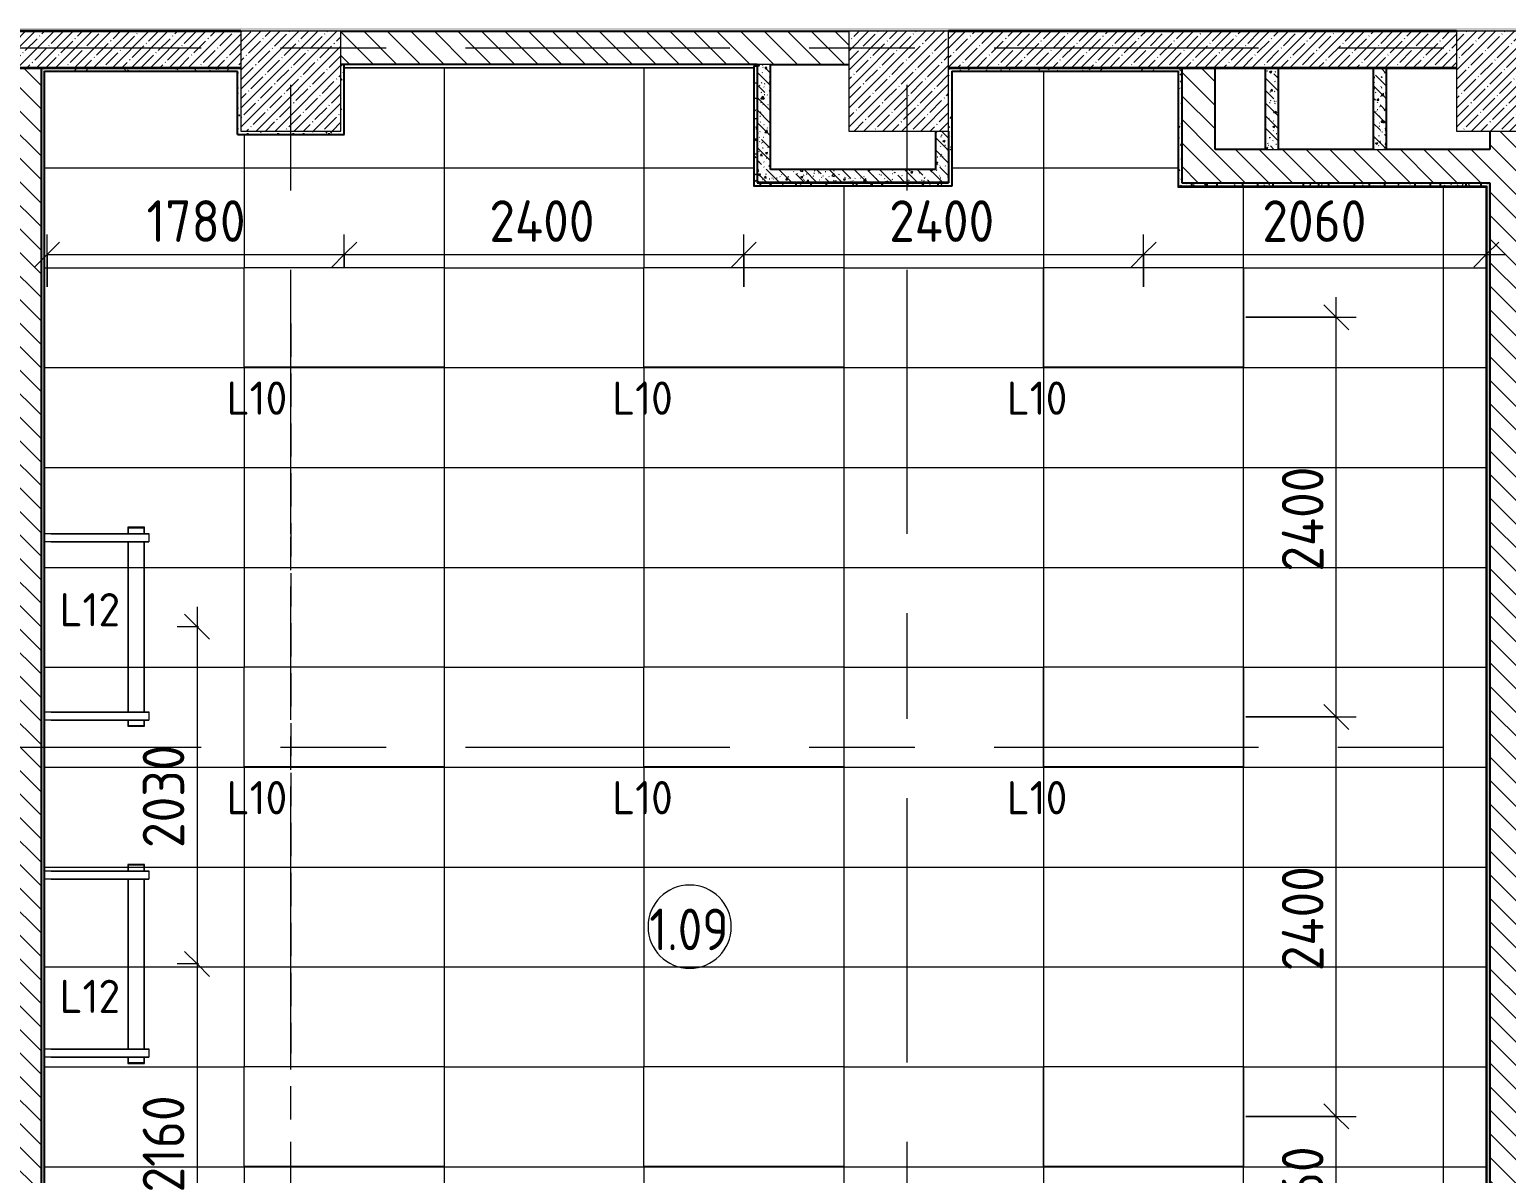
# Model space of a CAD drawing. Header units: millimetres. Extents: x -3377 to 186574, y -8553 to 29000.
# Drawn here: x 20641 to 29510, y 1039 to 7910 of the extents above; entities that cross this region are included whole.
import ezdxf

# ---------------------------------------------------------------- set-up
doc = ezdxf.new("R2010")
doc.units = ezdxf.units.MM
doc.linetypes.add('ADSK_Штрих_ш2 п1', pattern=[300, 200, -100])
doc.linetypes.add('Осевая', pattern=[3175, 635, -476.25, 1587.5, -476.25])
for name, color, linetype, lineweight in [('A-ANNO-DIMS', 7, 'Continuous', 9), ('A-ANNO-DIMS-100', 7, 'Continuous', 9), ('A-AREA-IDEN', 7, 'Continuous', 9), ('A-CLNG-PATT', 7, 'Continuous', 9), ('A-DETL-1', 7, 'ADSK_Штрих_ш2 п1', 9), ('A-WALL', 7, 'Continuous', 9), ('E-LITE-EQPM-IDEN', 7, 'Continuous', 9), ('I-WALL', 7, 'Continuous', 9), ('S-COLS', 7, 'Continuous', 9), ('Оси-2', 7, 'Осевая', 9)]:
    doc.layers.add(name, color=color, linetype=linetype, lineweight=lineweight)
for name, color, linetype, lineweight, true_color in [('A-ANNO-NOTE', 1, 'Continuous', 9, 0xff0000), ('A-CLNG-1', 7, 'Continuous', 9, 0xc0c0c0), ('A-WALL-1', 7, 'Continuous', 35, 0x3c3c3c), ('A-WALL-2', 7, 'Continuous', 25, 0x3c3c3c), ('A-WALL-FNSH-2', 7, 'Continuous', 13, 0x3c3c3c), ('E-LITE-EQPM-1', 1, 'Continuous', 9, 0xff0000)]:
    doc.layers.add(name, color=color, linetype=linetype, lineweight=lineweight, true_color=true_color)
doc.styles.add('GOST Common', font='GOST_Common.ttf', dxfattribs={"width": 0.9, "height": 250})
doc.styles.add('GOST Common_1', font='GOST_Common.ttf', dxfattribs={"height": 200})
doc.styles.add('ISOCPEUR', font='isocpeur.ttf', dxfattribs={"width": 0.9, "height": 250})
doc.dimstyles.new('ISO-2_5_0_9К_БОЛЬШОЙ', dxfattribs={"dimscale": 304.8, "dimtxt": 248.995294, "dimasz": 0.492126, "dimexe": 0.393701, "dimexo": 0.984252, "dimgap": 0, "dimtad": 1, "dimdec": 0, "dimrnd": 10, "dimzin": 0, "dimdsep": 46, "dimtxsty": 'ISOCPEUR', "dimblk1": 'OBLIQUE', "dimblk2": 'OBLIQUE', "dimsah": 1, "dimcen": 0.09, "dimdle": 0.393701, "dimazin": 0, "dimtfac": 1, "dimtdec": 4, "dimtix": 1, "dimtmove": 0, "dimatfit": 3, "dimfxl": 1, "dimtvp": 1, "dimtolj": 1, "dimtzin": 0, "dimarcsym": 2})
pattern_1 = [(135, (0, 0), (-70.71068, -70.71068), [])]
pattern_2 = [(135, (0, 0), (-75.43415, -75.43415), [106.68, -17.78, 3.556, -17.78]), (135, (0, 75.39), (-75.43415, -75.43415), []), (50, (0, 0), (127.5292, -11.15758), [13.335, -146.685]), (355, (0, 0), (-24.66966, 133.74), [10.668, -117.348]), (100.451, (10.63, -0.93), (102.85973, 122.5818), [11.333, -124.663]), (46.184, (0, 35.56), (189.75516, -29.4304), [20.002, -220.027]), (96.636, (15.81, 33.1), (166.1822, 173.1996), [17, -186.995]), (351.184, (0, 35.56), (166.1839, 173.1976), [16.002, -176.022]), (21, (17.78, 26.67), (106.13027, -71.58603), [13.335, -146.685]), (326, (17.78, 26.67), (43.2619, 128.93175), [10.668, -117.348]), (71.451, (26.62, 20.7), (149.392, 57.34505), [11.333, -124.663]), (37.5, (0, 0), (2.16223, 59.18836), [3.353, -112.573, 3.353, -115.773, -117.793]), (37.5, (0, 0), (2.16223, 59.18836), [-235.052, 3.353, -114.44]), (7.5, (0, 0), (46.77386, 70.12615), [3.353, -64.567, 3.353, -109.906, -44.894]), (7.5, (0, 0), (46.77386, 70.12615), [-181.178, 3.353, -41.542]), (327.5, (-39.65, 0), (94.91367, -4.01009), [3.353, -41.097, 3.353, -135.331, -184.023]), (327.5, (-39.65, 0), (94.91367, -4.01009), [-183.134, 3.353, -180.67]), (317.5, (-57.43, 0), (103.69057, 17.79882), [3.353, -54.432, 3.353, -88.748, -130.683]), (317.5, (-57.43, 0), (103.69057, 17.79882), [-149.885, 3.353, -127.33])]
pattern_3 = [(45, (0, 0), (-57.02463, 57.02463), []), (45, (57.025, 0), (-57.02463, 57.02463), [100.806, -20.161, 3.353, -16.808])]
pattern_4 = [(0, (0, 0), (121.92, 30.48), [10.058, -81.382, 10.058, -81.382, -487.68]), (0, (0, 0), (121.92, 30.48), [-182.88, 10.058, -172.822, 10.058, -81.382, -213.36]), (0, (0, 0), (121.92, 30.48), [-457.2, 10.058, -50.902, 10.058, -142.342]), (120, (45.72, 15.24), (-87.356454, 90.345817), [10.058, -81.382, 10.058, -81.382, -487.68]), (120, (45.72, 15.24), (-87.356454, 90.345817), [-182.88, 10.058, -172.822, 10.058, -81.382, -213.36]), (120, (45.72, 15.24), (-87.356454, 90.345817), [-457.2, 10.058, -50.902, 10.058, -142.342]), (240, (60.96, 76.2), (-34.563546, -120.825817), [10.058, -81.382, 10.058, -81.382, -487.68]), (240, (60.96, 76.2), (-34.563546, -120.825817), [-182.88, 10.058, -172.822, 10.058, -81.382, -213.36]), (240, (60.96, 76.2), (-34.563546, -120.825817), [-457.2, 10.058, -50.902, 10.058, -142.342])]

# ---------------------------------------------------------------- blocks, each defined once
blk = doc.blocks.new('BSC_Колонна _Прямоугольная - 600х600-23286269-План расстановки осветительного оборудования 1 этажа в осях 1-12')
at = {"layer": 'S-COLS'}
h = blk.add_hatch(dxfattribs=at)
h.set_pattern_fill('FP_2', color=256, style=0, pattern_type=2)
h.set_pattern_definition([(45, (-29509.74, -7600), (-57.02463, 57.02463), []), (45, (-29452.72, -7600), (-57.02463, 57.02463), [100.806, -20.161, 3.353, -16.808])])
h.paths.add_polyline_path([(101.8, -300), (300, -300), (300, 300), (-300, 300), (-300, -300), (100, -300)])
for p, q in [((300, 300), (-300, 300)), ((-300, 300), (-300, -300)), ((300, -300), (300, 300)), ((-300, -300), (300, -300))]:
    blk.add_line(p, q, dxfattribs=at)
blk = doc.blocks.new('BSC_Колонна _Прямоугольная - 600х600-V5-План расстановки осветительного оборудования 1 этажа в осях 1-12')
at = {"layer": 'S-COLS'}
h = blk.add_hatch(dxfattribs=at)
h.set_pattern_fill('FP_10', color=256, style=0, pattern_type=2)
h.set_pattern_definition([(45, (-25860, -7600), (-57.02463, 57.02463), []), (45, (-25802.975, -7600), (-57.02463, 57.02463), [100.806, -20.161, 3.353, -16.808])])
h.paths.add_polyline_path([(-300, -300), (300, -300), (300, 300), (-300, 300), (-300, 60)])
for p, q in [((300, 300), (-300, 300)), ((-300, 300), (-300, -300)), ((300, -300), (300, 300)), ((-300, -300), (300, -300))]:
    blk.add_line(p, q, dxfattribs=at)
blk = doc.blocks.new('BSC_Колонна _Прямоугольная - 600х600-V38-План расстановки осветительного оборудования 1 этажа в осях 1-12')
at = {"layer": 'S-COLS'}
h = blk.add_hatch(dxfattribs=at)
h.set_pattern_fill('FP_55', color=256, style=0, pattern_type=2)
h.set_pattern_definition([(45, (-22210, -7600), (-57.02463, 57.02463), []), (45, (-22152.975, -7600), (-57.02463, 57.02463), [100.806, -20.161, 3.353, -16.808])])
h.paths.add_polyline_path([(252.7, -300), (300, -300), (300, 300), (-300, 300), (-300, -300), (-280, -300)])
for p, q in [((300, 300), (-300, 300)), ((-300, 300), (-300, -300)), ((300, -300), (300, 300)), ((-300, -300), (300, -300))]:
    blk.add_line(p, q, dxfattribs=at)
blk = doc.blocks.new('E220 IP40 _школа доски 1195-100 IP40 аналог 1-36_ - V1-E0-00270-60000-4001839 _ V2-A0-PR00-00_2_0017_25 _Призма стандарт_-27752235-План расстановки осветительного оборудования 1 этажа в осях 1-12')
at = {"layer": 'E-LITE-EQPM-1'}
for p, q in [((20731, 4882.5), (20731, 4832.5)), ((20731, 4882.5), (20771, 4882.5)), ((20733, 4834.5), (20733, 4880.5)), ((20771, 4880.5), (20733, 4880.5)), ((20771, 4882.5), (21356, 4882.5)), ((20771, 4880.5), (20771, 4882.5)), ((20771, 4880.5), (21356, 4880.5)), ((21331, 4920), (21231, 4920)), ((21231, 4920), (21231, 4882.5)), ((21329, 4917), (21233, 4917)), ((21233, 4917), (21233, 4882.5)), ((21233, 4882.5), (21233, 4917)), ((21233, 4917), (21329, 4917)), ((21329, 4882.5), (21329, 4917)), ((21329, 4917), (21329, 4882.5)), ((21331, 4882.5), (21331, 4920)), ((21356, 4882.5), (21356, 4880.5)), ((21356, 4880.5), (21356, 4834.5)), ((20771, 4832.5), (20731, 4832.5)), ((20733, 4834.5), (20771, 4834.5)), ((20771, 4834.5), (21356, 4834.5)), ((20771, 4832.5), (20771, 4834.5)), ((20771, 4832.5), (21356, 4832.5)), ((21231, 4832.5), (21231, 3812.5)), ((21233, 4832.5), (21233, 3812.5)), ((21233, 3812.5), (21233, 4832.5)), ((21329, 3812.5), (21329, 4832.5)), ((21329, 4832.5), (21329, 3812.5)), ((21331, 3812.5), (21331, 4832.5)), ((21356, 4834.5), (21356, 4832.5)), ((20731, 3812.5), (20731, 3762.5)), ((20731, 3812.5), (20771, 3812.5)), ((20771, 3762.5), (20731, 3762.5)), ((20733, 3764.5), (20733, 3810.5)), ((20771, 3810.5), (20733, 3810.5)), ((20733, 3764.5), (20771, 3764.5)), ((20771, 3812.5), (21356, 3812.5)), ((20771, 3810.5), (20771, 3812.5)), ((20771, 3810.5), (21356, 3810.5)), ((20771, 3764.5), (21356, 3764.5)), ((20771, 3762.5), (20771, 3764.5)), ((20771, 3762.5), (21356, 3762.5)), ((21231, 3762.5), (21231, 3725)), ((21233, 3762.5), (21233, 3728)), ((21233, 3728), (21233, 3762.5)), ((21233, 3728), (21329, 3728)), ((21329, 3728), (21233, 3728)), ((21329, 3728), (21329, 3762.5)), ((21329, 3762.5), (21329, 3728)), ((21331, 3725), (21331, 3762.5)), ((21356, 3812.5), (21356, 3810.5)), ((21356, 3810.5), (21356, 3764.5)), ((21356, 3764.5), (21356, 3762.5)), ((21231, 3725), (21331, 3725))]:
    blk.add_line(p, q, dxfattribs=at)
blk = doc.blocks.new('DIMBLOCK45-План расстановки осветительного оборудования 1 этажа в осях 1-12')
at = {"layer": 'A-ANNO-DIMS-100'}
for p, q in [((21252.5, 9410.5), (19675.2, 9410.5)), ((19795.2, 9410.5), (19795.2, 7801)), ((19795.2, 9410.5), (21252.5, 9410.5)), ((19848, 7921), (19675.2, 7921)), ((19795.2, 7921), (19848, 7921))]:
    blk.add_line(p, q, dxfattribs=at)
at = {"layer": 'A-ANNO-DIMS-100', "lineweight": 20}
for p, q in [((19795.2, 9410.5), (19720.2, 9485.5)), ((19795.2, 9410.5), (19870.2, 9335.5)), ((19795.2, 7921), (19720.2, 7996)), ((19795.2, 7921), (19870.2, 7846))]:
    blk.add_line(p, q, dxfattribs=at)
at = {"layer": 'A-ANNO-DIMS-100', "color": 0, "insert": (19468.6, 8450.3), "char_height": 250, "width": 517.144, "attachment_point": 1, "rotation": 90, "line_spacing_factor": 1.149209, "style": 'ISOCPEUR'}
blk.add_mtext('1/2', dxfattribs=at)
blk = doc.blocks.new('_Oblique')
at = {"color": 0, "linetype": 'ByBlock', "lineweight": -2}
blk.add_line((-0.5, -0.5), (0.5, 0.5), dxfattribs=at)
blk = doc.blocks.new('Марка_Помещения - Номер-25198446-План расстановки осветительного оборудования 1 этажа в осях 1-12')
at = {"layer": 'A-AREA-IDEN'}
for start, end in [(360, 180), (180, 360)]:
    blk.add_arc((0, 0), 2.5, start, end, dxfattribs=at)
blk = doc.blocks.new('DIMBLOCK76-План расстановки осветительного оборудования 1 этажа в осях 1-12')
at = {"layer": 'A-ANNO-DIMS-100'}
for p, q in [((20746, 6364), (20746, 6677.9)), ((22530, 6481.5), (22530, 6677.9)), ((20746, 6557.9), (22530, 6557.9)), ((20746, 6557.9), (20746, 6364)), ((22530, 6557.9), (22530, 6481.5))]:
    blk.add_line(p, q, dxfattribs=at)
at = {"layer": 'A-ANNO-DIMS-100', "lineweight": 20}
for p, q in [((20746, 6557.9), (20821, 6632.9)), ((22530, 6557.9), (22605, 6632.9)), ((20746, 6557.9), (20671, 6482.9)), ((22530, 6557.9), (22455, 6482.9))]:
    blk.add_line(p, q, dxfattribs=at)
at = {"layer": 'A-ANNO-DIMS-100', "color": 0, "insert": (21343.5, 6884.5), "char_height": 250, "width": 706.764, "attachment_point": 1, "line_spacing_factor": 1.149209, "style": 'ISOCPEUR'}
blk.add_mtext('1780', dxfattribs=at)
blk = doc.blocks.new('DIMBLOCK77-План расстановки осветительного оборудования 1 этажа в осях 1-12')
at = {"layer": 'A-ANNO-DIMS-100'}
for p, q in [((22530, 6481.5), (22530, 6677.9)), ((24930, 6364), (24930, 6677.9)), ((22530, 6557.9), (24930, 6557.9)), ((22530, 6557.9), (22530, 6481.5)), ((24930, 6557.9), (24930, 6364))]:
    blk.add_line(p, q, dxfattribs=at)
at = {"layer": 'A-ANNO-DIMS-100', "lineweight": 20}
for p, q in [((22530, 6557.9), (22605, 6632.9)), ((24930, 6557.9), (25005, 6632.9)), ((22530, 6557.9), (22455, 6482.9)), ((24930, 6557.9), (24855, 6482.9))]:
    blk.add_line(p, q, dxfattribs=at)
at = {"layer": 'A-ANNO-DIMS-100', "color": 0, "insert": (23402, 6884.5), "char_height": 250, "width": 787.208, "attachment_point": 1, "line_spacing_factor": 1.149209, "style": 'ISOCPEUR'}
blk.add_mtext('2400', dxfattribs=at)
blk = doc.blocks.new('DIMBLOCK78-План расстановки осветительного оборудования 1 этажа в осях 1-12')
at = {"layer": 'A-ANNO-DIMS-100'}
for p, q in [((24930, 6364), (24930, 6677.9)), ((27331, 6364), (27331, 6677.9)), ((24930, 6557.9), (27331, 6557.9)), ((24930, 6557.9), (24930, 6364)), ((27331, 6557.9), (27331, 6364))]:
    blk.add_line(p, q, dxfattribs=at)
at = {"layer": 'A-ANNO-DIMS-100', "lineweight": 20}
for p, q in [((24930, 6557.9), (25005, 6632.9)), ((27331, 6557.9), (27406, 6632.9)), ((24930, 6557.9), (24855, 6482.9)), ((27331, 6557.9), (27256, 6482.9))]:
    blk.add_line(p, q, dxfattribs=at)
at = {"layer": 'A-ANNO-DIMS-100', "color": 0, "insert": (25802.5, 6884.5), "char_height": 250, "width": 787.208, "attachment_point": 1, "line_spacing_factor": 1.149209, "style": 'ISOCPEUR'}
blk.add_mtext('2400', dxfattribs=at)
blk = doc.blocks.new('DIMBLOCK79-План расстановки осветительного оборудования 1 этажа в осях 1-12')
at = {"layer": 'A-ANNO-DIMS-100'}
for p, q in [((27331, 6364), (27331, 6677.9)), ((29388.7, 6364), (29388.7, 6677.9)), ((27331, 6557.9), (29508.7, 6557.9)), ((27331, 6557.9), (27331, 6364)), ((29388.7, 6557.9), (29388.7, 6364))]:
    blk.add_line(p, q, dxfattribs=at)
at = {"layer": 'A-ANNO-DIMS-100', "lineweight": 20}
for p, q in [((27331, 6557.9), (27406, 6632.9)), ((29388.7, 6557.9), (29463.7, 6632.9)), ((27331, 6557.9), (27256, 6482.9)), ((29388.7, 6557.9), (29313.7, 6482.9))]:
    blk.add_line(p, q, dxfattribs=at)
at = {"layer": 'A-ANNO-DIMS-100', "color": 0, "insert": (28043.8, 6884.5), "char_height": 250, "width": 758.478, "attachment_point": 1, "line_spacing_factor": 1.149209, "style": 'ISOCPEUR'}
blk.add_mtext('2060', dxfattribs=at)
blk = doc.blocks.new('DIMBLOCK103-План расстановки осветительного оборудования 1 этажа в осях 1-12')
at = {"layer": 'A-ANNO-DIMS-100'}
for p, q in [((21646.6, 4442.5), (21646.6, 2297.5)), ((21656, 4322.5), (21526.6, 4322.5)), ((21646.6, 4322.5), (21656, 4322.5)), ((21656, 2297.5), (21526.6, 2297.5)), ((21646.6, 2297.5), (21656, 2297.5))]:
    blk.add_line(p, q, dxfattribs=at)
at = {"layer": 'A-ANNO-DIMS-100', "lineweight": 20}
for p, q in [((21646.6, 4322.5), (21571.6, 4397.5)), ((21646.6, 4322.5), (21721.6, 4247.5)), ((21646.6, 2297.5), (21571.6, 2372.5)), ((21646.6, 2297.5), (21721.6, 2222.5))]:
    blk.add_line(p, q, dxfattribs=at)
at = {"layer": 'A-ANNO-DIMS-100', "color": 0, "insert": (21320, 2994), "char_height": 250, "width": 758.478, "attachment_point": 1, "rotation": 90, "line_spacing_factor": 1.149209, "style": 'ISOCPEUR'}
blk.add_mtext('2030', dxfattribs=at)
blk = doc.blocks.new('DIMBLOCK104-План расстановки осветительного оборудования 1 этажа в осях 1-12')
at = {"layer": 'A-ANNO-DIMS-100', "lineweight": 20}
for p, q in [((21646.6, 2297.5), (21571.6, 2372.5)), ((21646.6, 2297.5), (21721.6, 2222.5)), ((21646.6, 140), (21571.6, 215)), ((21646.6, 140), (21721.6, 65))]:
    blk.add_line(p, q, dxfattribs=at)
at = {"layer": 'A-ANNO-DIMS-100'}
for p, q in [((21656, 2297.5), (21526.6, 2297.5)), ((21646.6, 2297.5), (21646.6, 20)), ((21646.6, 2297.5), (21656, 2297.5)), ((21452.7, 140), (21766.6, 140)), ((21646.6, 140), (21452.7, 140))]:
    blk.add_line(p, q, dxfattribs=at)
at = {"layer": 'A-ANNO-DIMS-100', "color": 0, "insert": (21320, 924.3), "char_height": 250, "width": 706.764, "attachment_point": 1, "rotation": 90, "line_spacing_factor": 1.149209, "style": 'ISOCPEUR'}
blk.add_mtext('2160', dxfattribs=at)
blk = doc.blocks.new('DIMBLOCK109-План расстановки осветительного оборудования 1 этажа в осях 1-12')
at = {"layer": 'A-ANNO-DIMS-100', "lineweight": 20}
for p, q in [((28487.8, 1381.5), (28412.8, 1456.5)), ((28487.8, 1381.5), (28562.8, 1306.5)), ((28487.8, 521), (28412.8, 596)), ((28487.8, 521), (28562.8, 446))]:
    blk.add_line(p, q, dxfattribs=at)
at = {"layer": 'A-ANNO-DIMS-100'}
for p, q in [((27944.8, 1381.5), (28607.8, 1381.5)), ((28487.8, 1381.5), (27944.8, 1381.5)), ((28487.8, 401), (28487.8, 1381.5)), ((28681.7, 521), (28367.8, 521)), ((28487.8, 521), (28681.7, 521))]:
    blk.add_line(p, q, dxfattribs=at)
at = {"layer": 'A-ANNO-DIMS-100', "color": 0, "insert": (28161.1, 714.2), "char_height": 250, "width": 568.858, "attachment_point": 1, "rotation": 90, "line_spacing_factor": 1.149209, "style": 'ISOCPEUR'}
blk.add_mtext('860', dxfattribs=at)
blk = doc.blocks.new('DIMBLOCK110-План расстановки осветительного оборудования 1 этажа в осях 1-12')
at = {"layer": 'A-ANNO-DIMS-100', "lineweight": 20}
for p, q in [((28487.8, 3781.5), (28412.8, 3856.5)), ((28487.8, 3781.5), (28562.8, 3706.5)), ((28487.8, 1381.5), (28412.8, 1456.5)), ((28487.8, 1381.5), (28562.8, 1306.5))]:
    blk.add_line(p, q, dxfattribs=at)
at = {"layer": 'A-ANNO-DIMS-100'}
for p, q in [((27944.8, 3781.5), (28607.8, 3781.5)), ((28487.8, 3781.5), (27944.8, 3781.5)), ((28487.8, 1381.5), (28487.8, 3781.5)), ((27944.8, 1381.5), (28607.8, 1381.5)), ((28487.8, 1381.5), (27944.8, 1381.5))]:
    blk.add_line(p, q, dxfattribs=at)
at = {"layer": 'A-ANNO-DIMS-100', "color": 0, "insert": (28161.1, 2253.5), "char_height": 250, "width": 787.208, "attachment_point": 1, "rotation": 90, "line_spacing_factor": 1.149209, "style": 'ISOCPEUR'}
blk.add_mtext('2400', dxfattribs=at)
blk = doc.blocks.new('DIMBLOCK111-План расстановки осветительного оборудования 1 этажа в осях 1-12')
at = {"layer": 'A-ANNO-DIMS-100'}
for p, q in [((28487.8, 3781.5), (28487.8, 6301.5)), ((27944.8, 6181.5), (28607.8, 6181.5)), ((28487.8, 6181.5), (27944.8, 6181.5)), ((27944.8, 3781.5), (28607.8, 3781.5)), ((28487.8, 3781.5), (27944.8, 3781.5))]:
    blk.add_line(p, q, dxfattribs=at)
at = {"layer": 'A-ANNO-DIMS-100', "lineweight": 20}
for p, q in [((28487.8, 6181.5), (28412.8, 6256.5)), ((28487.8, 6181.5), (28562.8, 6106.5)), ((28487.8, 3781.5), (28412.8, 3856.5)), ((28487.8, 3781.5), (28562.8, 3706.5))]:
    blk.add_line(p, q, dxfattribs=at)
at = {"layer": 'A-ANNO-DIMS-100', "color": 0, "insert": (28161.1, 4653.5), "char_height": 250, "width": 787.208, "attachment_point": 1, "rotation": 90, "line_spacing_factor": 1.149209, "style": 'ISOCPEUR'}
blk.add_mtext('2400', dxfattribs=at)

msp = doc.modelspace()

# ---------------------------------------------------------------- hatches: boundary and pattern name
at = {"layer": 'A-CLNG-PATT'}
h = msp.add_hatch(dxfattribs=at)
h.set_pattern_fill('FP_88', color=256, style=0, pattern_type=2)
h.set_pattern_definition([(180, (21931, 1679), (7e-14, -600), []), (270, (21931, 1679), (1200, 7e-14), [])])
h.paths.add_polyline_path([(26499.4, 521), (29389.7, 521), (29389.7, 6970), (27540, 6970), (27540, 7660), (26180, 7659), (26180, 6970), (24990, 6971), (24990, 7680), (22530, 7680), (22530, 7280), (21890, 7280), (21889, 7660), (20730, 7660), (20731, 521), (26429.5, 521)])
h.paths.add_polyline_path([(27930, 1081.5), (26730, 1081.5), (26730, 1681.5), (27930, 1681.5), (27930, 1361.8)])
h.paths.add_polyline_path([(25530, 1081.5), (24330, 1081.5), (24330, 1681.5), (25530, 1681.5), (25530, 1334.4)])
h.paths.add_polyline_path([(22462.7, 1081.5), (21930, 1081.5), (21930, 1681.5), (23130, 1681.5), (23130, 1081.5)])
h.paths.add_polyline_path([(27844.9, 3481.5), (26730, 3481.5), (26730, 4081.5), (27930, 4081.5), (27930, 3481.5)])
h.paths.add_polyline_path([(25153.8, 3481.5), (24330, 3481.5), (24330, 4081.5), (25530, 4081.5), (25530, 3481.5)])
h.paths.add_polyline_path([(22462.7, 3481.5), (21930, 3481.5), (21930, 4081.5), (23130, 4081.5), (23130, 3481.5)])
h.paths.add_polyline_path([(27844.9, 5881.5), (26730, 5881.5), (26730, 6481.5), (27930, 6481.5), (27930, 5881.5)])
h.paths.add_polyline_path([(25530, 5881.5), (24330, 5881.5), (24330, 6481.5), (25530, 6481.5), (25530, 6353.2)])
h.paths.add_polyline_path([(23130, 5881.5), (21930, 5881.5), (21930, 6481.5), (23130, 6481.5), (23130, 6353.2)])
at = {"layer": 'I-WALL'}
h = msp.add_hatch(dxfattribs=at)
h.set_pattern_fill('FP_1', color=256, style=0, pattern_type=2)
h.set_pattern_definition(pattern_3)
h.paths.add_polyline_path([(17260, 7680), (21910, 7680), (21910, 7900), (17260, 7900), (17260, 7893.4)])
h = msp.add_hatch(dxfattribs=at)
h.set_pattern_fill('FP_85', color=256, style=0, pattern_type=2)
h.set_pattern_definition(pattern_4)
h.paths.add_polyline_path([(28140, 7900), (38287.7, 7900), (38287.7, 7920), (20220, 7920), (20220, 7900), (28060, 7900)])
h = msp.add_hatch(dxfattribs=at)
h.set_pattern_fill('FP_15', color=256, style=0, pattern_type=2)
h.set_pattern_definition(pattern_1)
h.paths.add_polyline_path([(25010, 7700), (25560, 7700), (25560, 7900), (22510, 7900), (22510, 7700), (24990, 7700)])
h = msp.add_hatch(dxfattribs=at)
h.set_pattern_fill('FP_1', color=256, style=0, pattern_type=2)
h.set_pattern_definition(pattern_3)
h.paths.add_polyline_path([(29209.7, 7680), (29209.7, 7900), (26160, 7900), (26160, 7680), (29190.5, 7680)])
h = msp.add_hatch(dxfattribs=at)
h.set_pattern_fill('FP_15', color=256, style=0, pattern_type=2)
h.set_pattern_definition(pattern_1)
h.paths.add_polyline_path([(20510, 120), (20710, 120), (20709.6, 7680), (20510, 7680), (20510, 127.2)])
h = msp.add_hatch(dxfattribs=at)
h.set_pattern_fill('FP_85', color=256, style=0, pattern_type=2)
h.set_pattern_definition(pattern_4)
h.paths.add_polyline_path([(20710, 140), (20730, 141), (20730, 7680), (20710, 7679.6), (20710, 141)])
h = msp.add_hatch(dxfattribs=at)
h.set_pattern_fill('FP_85', color=256, style=0, pattern_type=2)
h.set_pattern_definition(pattern_4)
h.paths.add_polyline_path([(21890, 7660), (21890, 7680), (20730, 7680), (20730, 7660), (21889, 7660)])
h = msp.add_hatch(dxfattribs=at)
h.set_pattern_fill('FP_85', color=256, style=0, pattern_type=2)
h.set_pattern_definition(pattern_4)
h.paths.add_polyline_path([(21910, 7300), (21910, 7680), (21890, 7680), (21890, 7300)])
h = msp.add_hatch(dxfattribs=at)
h.set_pattern_fill('FP_85', color=256, style=0, pattern_type=2)
h.set_pattern_definition(pattern_4)
h.paths.add_polyline_path([(22530, 7280), (22530, 7700), (22510, 7700), (22510, 7280)])
h = msp.add_hatch(dxfattribs=at)
h.set_pattern_fill('FP_85', color=256, style=0, pattern_type=2)
h.set_pattern_definition(pattern_4)
h.paths.add_polyline_path([(25010, 6991), (25010, 7690), (24990, 7690), (24990, 6991)])
h = msp.add_hatch(dxfattribs=at)
h.set_pattern_fill('FP_32', color=256, style=0, pattern_type=2)
h.set_pattern_definition(pattern_2)
h.paths.add_polyline_path([(25090, 7070), (25090, 7700), (25010, 7700), (25010, 7070)])
h = msp.add_hatch(dxfattribs=at)
h.set_pattern_fill('FP_85', color=256, style=0, pattern_type=2)
h.set_pattern_definition(pattern_4)
h.paths.add_polyline_path([(26160, 7660), (27540, 7660), (27540, 7680), (26160, 7680)])
h = msp.add_hatch(dxfattribs=at)
h.set_pattern_fill('FP_85', color=256, style=0, pattern_type=2)
h.set_pattern_definition(pattern_4)
h.paths.add_polyline_path([(26160, 6971), (26180, 6971), (26180, 7660), (26160, 7659), (26160, 6990)])
h = msp.add_hatch(dxfattribs=at)
h.set_pattern_fill('FP_85', color=256, style=0, pattern_type=2)
h.set_pattern_definition(pattern_4)
h.paths.add_polyline_path([(27560, 6990), (27560, 7680), (27540, 7680), (27540, 6990)])
h = msp.add_hatch(dxfattribs=at)
h.set_pattern_fill('FP_15', color=256, style=0, pattern_type=2)
h.set_pattern_definition(pattern_1)
h.paths.add_polyline_path([(27560, 7190), (27760, 7190), (27760, 7680), (27560, 7680), (27560, 7660)])
h = msp.add_hatch(dxfattribs=at)
h.set_pattern_fill('FP_32', color=256, style=0, pattern_type=2)
h.set_pattern_definition(pattern_2)
h.paths.add_polyline_path([(28060, 7190), (28140, 7190), (28140, 7680), (28060, 7680), (28060, 7283.6)])
h = msp.add_hatch(dxfattribs=at)
h.set_pattern_fill('FP_32', color=256, style=0, pattern_type=2)
h.set_pattern_definition(pattern_2)
h.paths.add_polyline_path([(28790, 7190), (28790, 7680), (28710, 7680), (28710, 7190)])
h = msp.add_hatch(dxfattribs=at)
h.set_pattern_fill('FP_85', color=256, style=0, pattern_type=2)
h.set_pattern_definition(pattern_4)
h.paths.add_polyline_path([(22462.7, 7280), (22510, 7280), (22510, 7300), (21890, 7300), (21890, 7280), (21930, 7280)])
h = msp.add_hatch(dxfattribs=at)
h.set_pattern_fill('FP_32', color=256, style=0, pattern_type=2)
h.set_pattern_definition(pattern_2)
h.paths.add_polyline_path([(26160, 6990), (26160, 7300), (26080, 7300), (26080, 6991), (26159, 6991)])
h = msp.add_hatch(dxfattribs=at)
h.set_pattern_fill('FP_15', color=256, style=0, pattern_type=2)
h.set_pattern_definition(pattern_1)
h.paths.add_polyline_path([(29409.7, 500), (29609.7, 500), (29609.7, 7300), (29409.7, 7300), (29409.7, 505.1)])
h = msp.add_hatch(dxfattribs=at)
h.set_pattern_fill('FP_15', color=256, style=0, pattern_type=2)
h.set_pattern_definition(pattern_1)
h.paths.add_polyline_path([(29389.7, 6990), (29409.7, 6990), (29409.7, 7190), (27560, 7190), (27560, 6990), (29190.5, 6990)])
h = msp.add_hatch(dxfattribs=at)
h.set_pattern_fill('FP_32', color=256, style=0, pattern_type=2)
h.set_pattern_definition(pattern_2)
h.paths.add_polyline_path([(26080, 6990), (26080, 7070), (25010, 7070), (25010, 6990), (25560, 6990)])
h = msp.add_hatch(dxfattribs=at)
h.set_pattern_fill('FP_85', color=256, style=0, pattern_type=2)
h.set_pattern_definition(pattern_4)
h.paths.add_polyline_path([(26045.6, 6971), (26160, 6971), (26159, 6991), (24990, 6990), (24990, 6971), (25560, 6971)])
h = msp.add_hatch(dxfattribs=at)
h.set_pattern_fill('FP_85', color=256, style=0, pattern_type=2)
h.set_pattern_definition(pattern_4)
h.paths.add_polyline_path([(29389.7, 6970), (29389.7, 6990), (27540, 6990), (27540, 6970), (29190.5, 6970)])
h = msp.add_hatch(dxfattribs=at)
h.set_pattern_fill('FP_85', color=256, style=0, pattern_type=2)
h.set_pattern_definition(pattern_4)
h.paths.add_polyline_path([(29409.7, 520), (29409.7, 6990), (29389.7, 6990), (29389.7, 520), (29394.5, 520)])

# ---------------------------------------------------------------- linework, layer by layer
at = {"layer": 'A-ANNO-NOTE'}
for p, q in [((21930, 6481.5), (23130, 6481.5)), ((21930, 5881.5), (21930, 6481.5)), ((23130, 6481.5), (23130, 5881.5)), ((24330, 6481.5), (25530, 6481.5)), ((24330, 5881.5), (24330, 6481.5)), ((25530, 6481.5), (25530, 5881.5)), ((26731, 6481.5), (27931, 6481.5)), ((26731, 5881.5), (26731, 6481.5)), ((27931, 6481.5), (27931, 5881.5)), ((23130, 5881.5), (21930, 5881.5)), ((25530, 5881.5), (24330, 5881.5)), ((27931, 5881.5), (26731, 5881.5)), ((21930, 4081.5), (23130, 4081.5)), ((21930, 3481.5), (21930, 4081.5)), ((23130, 4081.5), (23130, 3481.5)), ((24330, 4081.5), (25530, 4081.5)), ((24330, 3481.5), (24330, 4081.5)), ((25530, 4081.5), (25530, 3481.5)), ((26731, 4081.5), (27931, 4081.5)), ((26731, 3481.5), (26731, 4081.5)), ((27931, 4081.5), (27931, 3481.5)), ((23130, 3481.5), (21930, 3481.5)), ((25530, 3481.5), (24330, 3481.5)), ((27931, 3481.5), (26731, 3481.5)), ((21930, 1681.5), (23130, 1681.5)), ((21930, 1081.5), (21930, 1681.5)), ((23130, 1681.5), (23130, 1081.5)), ((24330, 1681.5), (25530, 1681.5)), ((24330, 1081.5), (24330, 1681.5)), ((25530, 1681.5), (25530, 1081.5)), ((26731, 1681.5), (27931, 1681.5)), ((26731, 1081.5), (26731, 1681.5)), ((27931, 1681.5), (27931, 1081.5)), ((23130, 1081.5), (21930, 1081.5)), ((25530, 1081.5), (24330, 1081.5)), ((27931, 1081.5), (26731, 1081.5))]:
    msp.add_line(p, q, dxfattribs=at)
at = {"layer": 'A-CLNG-1'}
for p, q in [((24990, 7680), (22530, 7680)), ((21930, 5881.5), (21930, 6481.5)), ((21930, 6481.5), (23130, 6481.5)), ((23130, 6481.5), (23130, 5881.5)), ((24330, 5881.5), (24330, 6481.5)), ((24330, 6481.5), (25530, 6481.5)), ((25530, 6481.5), (25530, 5881.5)), ((26730, 5881.5), (26730, 6481.5)), ((26730, 6481.5), (27930, 6481.5)), ((27930, 6481.5), (27930, 5881.5)), ((23130, 5881.5), (21930, 5881.5)), ((25530, 5881.5), (24330, 5881.5)), ((27930, 5881.5), (26730, 5881.5)), ((21930, 3481.5), (21930, 4081.5)), ((21930, 4081.5), (23130, 4081.5)), ((23130, 4081.5), (23130, 3481.5)), ((24330, 3481.5), (24330, 4081.5)), ((24330, 4081.5), (25530, 4081.5)), ((25530, 4081.5), (25530, 3481.5)), ((26730, 3481.5), (26730, 4081.5)), ((26730, 4081.5), (27930, 4081.5)), ((27930, 4081.5), (27930, 3481.5)), ((23130, 3481.5), (21930, 3481.5)), ((25530, 3481.5), (24330, 3481.5)), ((27930, 3481.5), (26730, 3481.5)), ((21930, 1081.5), (21930, 1681.5)), ((21930, 1681.5), (23130, 1681.5)), ((23130, 1681.5), (23130, 1081.5)), ((24330, 1081.5), (24330, 1681.5)), ((24330, 1681.5), (25530, 1681.5)), ((25530, 1681.5), (25530, 1081.5)), ((26730, 1081.5), (26730, 1681.5)), ((26730, 1681.5), (27930, 1681.5)), ((27930, 1681.5), (27930, 1081.5)), ((23130, 1081.5), (21930, 1081.5)), ((25530, 1081.5), (24330, 1081.5)), ((27930, 1081.5), (26730, 1081.5))]:
    msp.add_line(p, q, dxfattribs=at)
at = {"layer": 'A-DETL-1'}
for p, q in [((22210, 6144.5), (22210, 1760)), ((22210, 1363.5), (22210, 6143.5))]:
    msp.add_line(p, q, dxfattribs=at)
at = {"layer": 'A-WALL'}
for p, q in [((25090, 7700), (25010, 7700)), ((28060, 7190), (28140, 7190)), ((28710, 7190), (28790, 7190))]:
    msp.add_line(p, q, dxfattribs=at)
at = {"layer": 'A-WALL-1'}
for p, q in [((21910, 7900), (17260, 7900)), ((29209.7, 7900), (26160, 7900)), ((17260, 7680), (21910, 7680)), ((26160, 7680), (29209.7, 7680)), ((26160, 7680), (27540, 7680))]:
    msp.add_line(p, q, dxfattribs=at)
at = {"layer": 'A-WALL-2'}
for p, q in [((22510, 7900), (25560, 7900)), ((20710, 7680), (20710, 100)), ((20730, 140), (20730, 7660)), ((20730, 7660), (21890, 7660)), ((21890, 7280), (21890, 7660)), ((25010, 7700), (22510, 7700)), ((22530, 7280), (22530, 7700)), ((25010, 7690), (24990, 7690)), ((24990, 7690), (24990, 6971)), ((25010, 7700), (25010, 6990)), ((25090, 7700), (25560, 7700)), ((25090, 7070), (25090, 7700)), ((26180, 7660), (27540, 7660)), ((26180, 7660), (26180, 6971)), ((27560, 7680), (27540, 7680)), ((27540, 6970), (27540, 7660)), ((27560, 7680), (27560, 6990)), ((27760, 7190), (27760, 7680)), ((28060, 7680), (28060, 7190)), ((28140, 7190), (28140, 7680)), ((28710, 7680), (28710, 7190)), ((28790, 7190), (28790, 7680)), ((21890, 7280), (22530, 7280)), ((26080, 7300), (26080, 7070)), ((26160, 7300), (26160, 6990)), ((29409.7, 7300), (29409.7, 7190)), ((28060, 7190), (27760, 7190)), ((28710, 7190), (28140, 7190)), ((29409.7, 7190), (28790, 7190)), ((26080, 7070), (25090, 7070)), ((24990, 6971), (26180, 6971)), ((26160, 6991), (25010, 6991)), ((25010, 6990), (26160, 6990)), ((27540, 6970), (29389.7, 6970)), ((27560, 6990), (29409.7, 6990)), ((29389.7, 6970), (29389.7, 520)), ((29409.7, 6990), (29409.7, 500))]:
    msp.add_line(p, q, dxfattribs=at)
at = {"layer": 'A-WALL-FNSH-2'}
for p, q in [((21889, 7660), (21889, 7279)), ((22531, 7279), (22531, 7700)), ((24990, 7690), (24989, 7690)), ((24989, 7690), (24989, 6970)), ((26181, 7659), (26180, 7659)), ((26181, 6969), (26181, 7659)), ((27539, 7659), (27539, 6969)), ((27540, 7659), (27539, 7659)), ((21889, 7279), (22531, 7279)), ((24989, 6970), (24990, 6970)), ((24990, 6970), (24990, 6971)), ((26180, 6971), (26180, 6969)), ((26180, 6969), (26181, 6969)), ((27539, 6969), (27540, 6969)), ((27540, 6969), (27540, 6970))]:
    msp.add_line(p, q, dxfattribs=at)
at = {"layer": 'I-WALL'}
for p, q in [((21889, 7659), (20731, 7659)), ((20731, 7659), (20731, 140)), ((24989, 7679), (22531, 7679)), ((27539, 7659), (26181, 7659)), ((26260, 7660), (26260, 7659)), ((27460, 7659), (27460, 7660)), ((24989, 6970), (24989, 6969)), ((26180, 6969), (24989, 6969)), ((24990, 6970), (26180, 6970)), ((27539, 6962), (27539, 6969)), ((29385.7, 6962), (27539, 6962)), ((29388.7, 6969), (27540, 6969)), ((29388.7, 6962), (29386.4, 6962)), ((29388.7, 520), (29388.7, 6969))]:
    msp.add_line(p, q, dxfattribs=at)
at = {"layer": 'Оси-2'}
for p, q in [((22210, 593.7), (22210, 24898.1)), ((25910, 593.7), (25910, 24898.1)), ((-77.3, 7800), (35997.1, 7800)), ((-77.3, 3600), (35997.1, 3600))]:
    msp.add_line(p, q, dxfattribs=at)

# ---------------------------------------------------------------- block references
at = {"layer": 'A-AREA-IDEN', "xscale": 99.99999999999993, "yscale": 99.99999999999993, "zscale": 99.99999999999993}
msp.add_blockref('Марка_Помещения - Номер-25198446-План расстановки осветительного оборудования 1 этажа в осях 1-12', (24604.7, 2521.2), dxfattribs=at)
at = {"layer": 'E-LITE-EQPM-1'}
for p in [(0, 0), (0, -2025)]:
    msp.add_blockref('E220 IP40 _школа доски 1195-100 IP40 аналог 1-36_ - V1-E0-00270-60000-4001839 _ V2-A0-PR00-00_2_0017_25 _Призма стандарт_-27752235-План расстановки осветительного оборудования 1 этажа в осях 1-12', p, dxfattribs=at)
at = {"layer": 'S-COLS'}
for name, p in [('BSC_Колонна _Прямоугольная - 600х600-V38-План расстановки осветительного оборудования 1 этажа в осях 1-12', (22210, 7600)), ('BSC_Колонна _Прямоугольная - 600х600-V5-План расстановки осветительного оборудования 1 этажа в осях 1-12', (25860, 7600)), ('BSC_Колонна _Прямоугольная - 600х600-23286269-План расстановки осветительного оборудования 1 этажа в осях 1-12', (29509.7, 7600))]:
    msp.add_blockref(name, p, dxfattribs=at)

# ---------------------------------------------------------------- texts
at = {"layer": 'A-AREA-IDEN', "insert": (24362.8, 2629.8), "char_height": 250, "width": 606.076, "attachment_point": 1, "style": 'GOST Common'}
msp.add_mtext('1.09', dxfattribs=at)
at = {"layer": 'E-LITE-EQPM-IDEN', "char_height": 200, "width": 472.996, "attachment_point": 1, "style": 'GOST Common_1'}
for s, insert in [('L10', (21824.8, 5796)), ('L10', (24140, 5796)), ('L10', (26509.5, 5796)), ('L12', (20821.5, 4525.2)), ('L10', (21824.8, 3396)), ('L10', (24140, 3396)), ('L10', (26509.5, 3396)), ('L12', (20821.5, 2202.5))]:
    msp.add_mtext(s, dxfattribs=dict(at, insert=insert))

# ---------------------------------------------------------------- dimensions: what is measured, and where the dimension line sits
at = {"layer": 'A-ANNO-DIMS'}
dim = msp.add_linear_dim(base=(19795.2, 7921), p1=(21552.5, 9410.5), p2=(20148, 7921), angle=90, text='1/2', dimstyle='ISO-2_5_0_9К_БОЛЬШОЙ', override={"dimpost": '<>', "dimfxl": 2047.249503}, dxfattribs=at)
dim.commit()
dim.dimension.update_dxf_attribs({"geometry": 'DIMBLOCK45-План расстановки осветительного оборудования 1 этажа в осях 1-12', "text_midpoint": (19670.2, 8665.8)})
for base, p1, p2, override, picture, middle in [((22530, 6557.9), (20746, 6664), (22530, 6181.5), {"dimpost": '<>', "dimfxl": 1848.08591}, 'DIMBLOCK76-План расстановки осветительного оборудования 1 этажа в осях 1-12', (21638, 6682.9)), ((24930, 6557.9), (22530, 6181.5), (24930, 6664), {"dimpost": '<>', "dimfxl": 2448.012568}, 'DIMBLOCK77-План расстановки осветительного оборудования 1 этажа в осях 1-12', (23730, 6682.9)), ((27331, 6557.9), (24930, 6664), (27331, 6664), {"dimpost": '<>', "dimfxl": 2401}, 'DIMBLOCK78-План расстановки осветительного оборудования 1 этажа в осях 1-12', (26130.5, 6682.9)), ((29388.7, 6557.9), (27331, 6664), (29388.7, 6664), {"dimpost": '<>', "dimfxl": 2057.743417}, 'DIMBLOCK79-План расстановки осветительного оборудования 1 этажа в осях 1-12', (28359.9, 6682.9))]:
    dim = msp.add_linear_dim(base=base, p1=p1, p2=p2, dimstyle='ISO-2_5_0_9К_БОЛЬШОЙ', override=override, dxfattribs=at)
    dim.commit()
    dim.dimension.update_dxf_attribs({"geometry": picture, "text_midpoint": middle})
for base, p1, p2, override, picture, middle in [((28487.8, 6181.5), (27644.8, 3781.5), (27644.8, 6181.5), {"dimpost": '<>', "dimfxl": 2400}, 'DIMBLOCK111-План расстановки осветительного оборудования 1 этажа в осях 1-12', (28362.8, 4981.5)), ((21646.6, 2297.5), (21356, 4322.5), (21356, 2297.5), {"dimpost": '<>', "dimfxl": 2025}, 'DIMBLOCK103-План расстановки осветительного оборудования 1 этажа в осях 1-12', (21521.6, 3310)), ((28487.8, 3781.5), (27644.8, 1381.5), (27644.8, 3781.5), {"dimpost": '<>', "dimfxl": 2400}, 'DIMBLOCK110-План расстановки осветительного оборудования 1 этажа в осях 1-12', (28362.8, 2581.5)), ((21646.5898, 140), (21356, 2297.5299), (21752.6558, 140), {"dimpost": '<>', "dimfxl": 2193.68896}, 'DIMBLOCK104-План расстановки осветительного оборудования 1 этажа в осях 1-12', (21521.5898, 1218.765)), ((28487.75838, 1381.50001), (28381.69237, 521), (27644.77175, 1381.50001), {"dimpost": '<>', "dimfxl": 1132.921996}, 'DIMBLOCK109-План расстановки осветительного оборудования 1 этажа в осях 1-12', (28362.75838, 951.25))]:
    dim = msp.add_linear_dim(base=base, p1=p1, p2=p2, angle=90, dimstyle='ISO-2_5_0_9К_БОЛЬШОЙ', override=override, dxfattribs=at)
    dim.commit()
    dim.dimension.update_dxf_attribs({"geometry": picture, "text_midpoint": middle})

doc.saveas('drawing.dxf')
